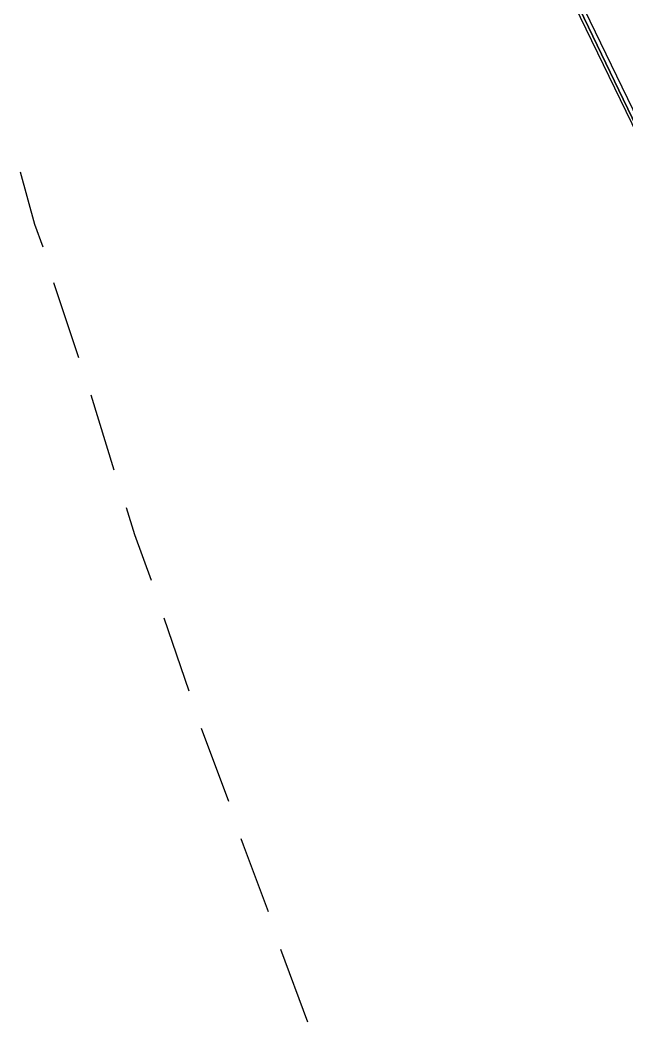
# Model space of a CAD drawing. Header units: feet. Extents: x -84 to 198, y -22 to 181.
# Drawn here: x 17.12 to 21, y 26.5 to 32.91 of the extents above; entities that cross this region are included whole.
import ezdxf

# ---------------------------------------------------------------- set-up
doc = ezdxf.new("R2010")
doc.units = ezdxf.units.FT
doc.layers.add('A-LINEA', color=7, linetype='CONTINUOUS')

msp = doc.modelspace()

# ---------------------------------------------------------------- linework, layer by layer
at = {"layer": 'A-LINEA'}
for p, q in [((17.3333, 31.2311), (17.4933, 30.7511)), ((17.5733, 30.5111), (17.72, 30.0311)), ((18.04, 29.0844), (18.2, 28.6178)), ((18.28, 28.3778), (18.4533, 27.9111)), ((18.7867, 26.9644), (18.96, 26.4978))]:
    msp.add_line(p, q, dxfattribs=at)
for points in [[(19.3867, 35.6444), (21.1067, 32.0978), (21.12, 32.0978), (21.12, 32.1111), (19.4133, 35.6578), (19.4, 35.6578), (19.3867, 35.6578), (19.3867, 35.6444)], [(19.4133, 35.6578), (21.12, 32.1111), (21.1333, 32.1111), (21.1467, 32.1244), (19.4267, 35.6711), (19.4133, 35.6578)], [(17.12, 31.9378), (17.2133, 31.6044), (17.2667, 31.4578)], [(17.8, 29.7911), (17.8533, 29.6178), (17.96, 29.3244)], [(18.5333, 27.6711), (18.5467, 27.6311), (18.7067, 27.2044)]]:
    msp.add_lwpolyline(points, dxfattribs=at)

doc.saveas('drawing.dxf')
